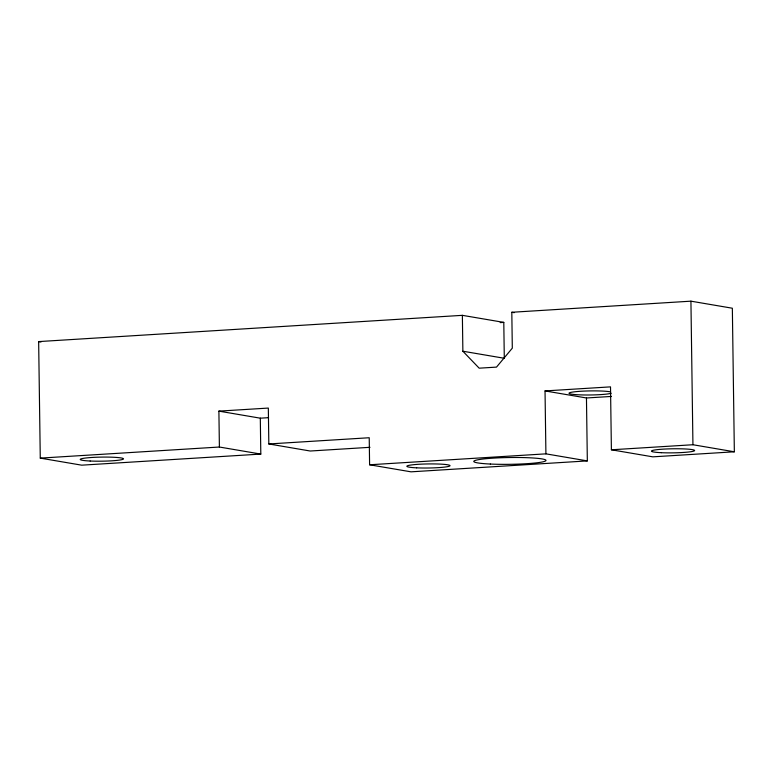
<?xml version="1.0" encoding="UTF-8"?>
<svg xmlns="http://www.w3.org/2000/svg" width="773" height="773" viewBox="0 0 773 773"><rect width="100%" height="100%" fill="white"/><g stroke="black" fill="none" stroke-linecap="round" stroke-linejoin="round"><path stroke-width="1.16" d="M260.81 454.08L219.397 447.026L218.894 411.13L260.308 418.183L260.81 454.08L81.696 465.172L40.273 458.118L38.65 341.589L462.37 315.336L503.793 322.389L504.296 358.276L462.872 351.222L462.37 315.336M462.872 351.222L479.173 368.18L496.508 367.107L512.306 348.159L511.813 312.273L690.927 301.17L732.35 308.224L734.35 451.79L652.818 456.843L611.395 449.789L610.515 386.867L545.033 390.925L545.912 453.848L587.335 460.901L586.456 397.979L545.033 390.925M500.179 322.612L503.793 322.389M218.894 411.13L268.328 408.067L268.83 443.963L310.244 451.017L370.006 447.306M260.308 418.183L268.55 417.671M586.456 397.979L611.453 396.433M40.273 458.118L219.397 447.026M268.83 443.963L369.223 437.74L369.6 464.776L411.014 471.83L587.335 460.901M369.6 464.776L545.912 453.848M611.395 449.789L692.937 444.736L734.35 451.79M511.813 312.273L514.18 312.679M38.65 341.589L41.017 341.995M690.927 301.17L692.937 444.736M611.172 393.283A21.634 2.039 -0.8 0 1 578.832 394.81A21.634 2.039 -0.8 0 1 576.098 391.631A21.634 2.039 -0.8 0 1 609.849 391.747M490.343 464.042A36.051 3.392 -0.8 0 0 545.941 460.592A36.051 3.392 -0.8 0 0 493.532 458.118A36.051 3.392 -0.8 0 0 490.343 464.042M416.647 467.839A21.634 2.039 -0.8 0 0 450.002 465.771A21.634 2.039 -0.8 0 0 418.56 464.293A21.634 2.039 -0.8 0 0 416.647 467.839M90.132 461.017A21.634 2.039 -0.8 0 0 123.487 458.949A21.634 2.039 -0.8 0 0 92.035 457.461A21.634 2.039 -0.8 0 0 90.132 461.017M661.253 452.688A21.634 2.039 -0.8 0 0 694.608 450.62A21.634 2.039 -0.8 0 0 663.157 449.142A21.634 2.039 -0.8 0 0 661.253 452.688"/></g></svg>
